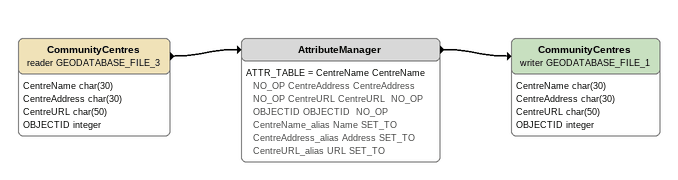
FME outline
CommunityCentres (reader GEODATABASE_FILE_3)
    attributes: CentreName char(30), CentreAddress char(30), CentreURL char(50), OBJECTID integer
    -> AttributeManager
AttributeManager
    ATTR_TABLE = CentreName CentreName  NO_OP CentreAddress CentreAddress  NO_OP CentreURL CentreURL  NO_OP OBJECTID OBJECTID  NO_OP  CentreName_alias Name SET_TO  CentreAddress_alias Address SET_TO  CentreURL_alias URL SET_TO
    -> CommunityCentres (writer GEODATABASE_FILE_1)
CommunityCentres (writer GEODATABASE_FILE_1)
    attributes: CentreName char(30), CentreAddress char(30), CentreURL char(50), OBJECTID integer
